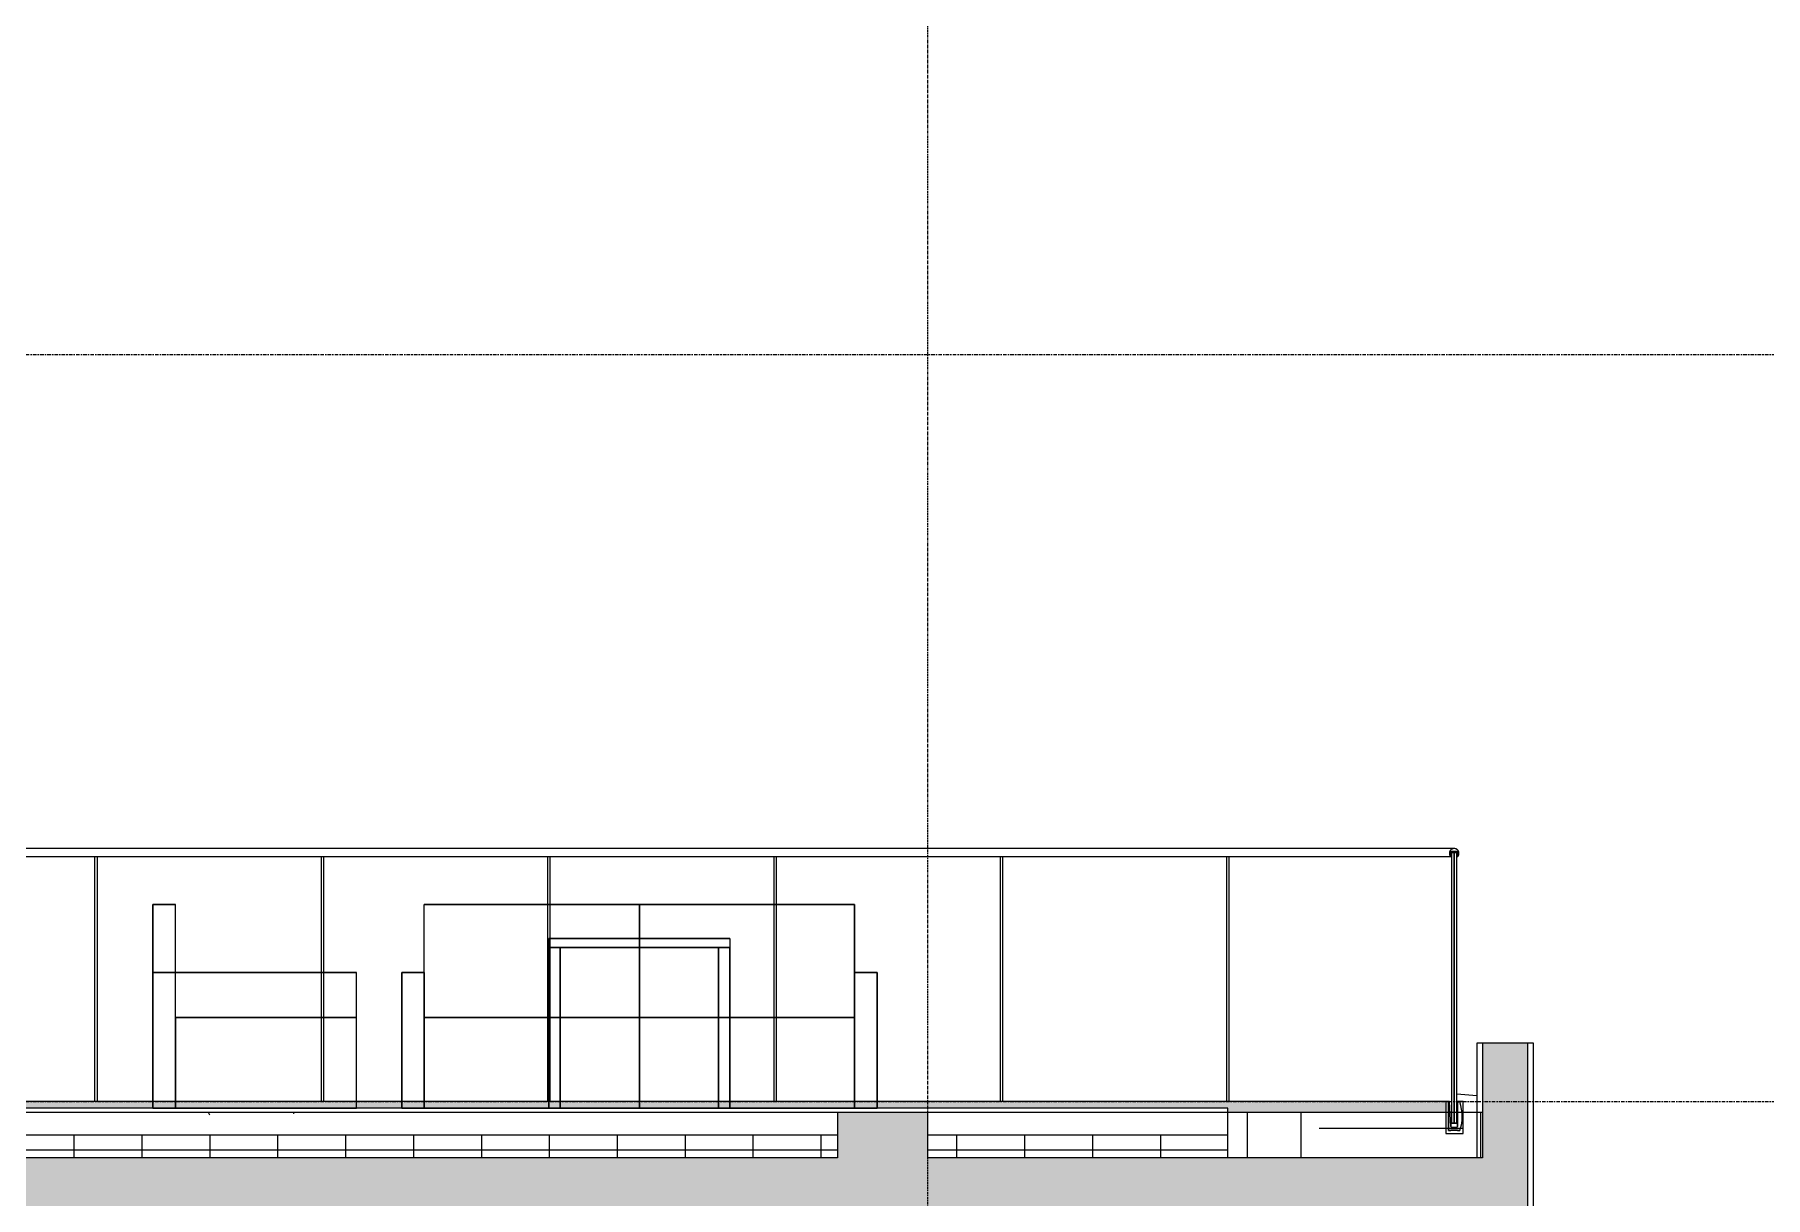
# Model space of a CAD drawing. Header units: millimetres. Extents: x 78096 to 288885, y -20632 to 149556.
# Drawn here: x 237788 to 245434, y 137876 to 143013 of the extents above; entities that cross this region are included whole.
import ezdxf

# ---------------------------------------------------------------- set-up
doc = ezdxf.new("R2010")
doc.units = ezdxf.units.MM
doc.linetypes.add('Centre', pattern=[31.75, 6.35, -4.7625, 15.875, -4.7625])
doc.linetypes.add('Grid Line', pattern=[22.225, 12.7, -3.175, 3.175, -3.175])
for name, color, linetype, lineweight in [('A-DETL', 90, 'Continuous', 9), ('A-DETL-GENF', 92, 'Continuous', 9), ('A-FLOR', 192, 'Continuous', 9), ('A-FLOR-FNSH', 192, 'Continuous', 35), ('A-FLOR-HRAL', 11, 'Continuous', 9), ('A-FLOR-LEVL', 51, 'Continuous', 9), ('A-FLOR-MCUT', 51, 'Continuous', 9), ('A-FLOR-PATT', 8, 'Continuous', 35), ('A-WALL-FNSH', 113, 'Continuous', 25), ('I-FURN', 30, 'Continuous', 9), ('I-WALL', 2, 'Continuous', 9), ('S-GRID', 1, 'Continuous', 9)]:
    doc.layers.add(name, color=color, linetype=linetype, lineweight=lineweight)

# ---------------------------------------------------------------- blocks, each defined once
blk = doc.blocks.new('Direct Shape - Floor_300mm_8391774-4475117-TOMH A-A')
at = {"layer": 'A-FLOR', "lineweight": 18}
blk.add_line((18688, 137750), (18688, 138050), dxfattribs=at)
blk = doc.blocks.new('F_Sofa 3x - F_Sofa 2x_outside-2455946-TOMH A-A')
at = {"layer": 'I-FURN'}
for p, q in [((14762.9, 139170), (13812.9, 139170)), ((13812.9, 139170), (14762.9, 139170)), ((13812.9, 138870), (13812.9, 139170)), ((13812.9, 138870), (13812.9, 139170)), ((15712.9, 139170), (14762.9, 139170)), ((14762.9, 139170), (15712.9, 139170)), ((14762.9, 139020), (14762.9, 139170)), ((14762.9, 139020), (14762.9, 139170)), ((14762.9, 139170), (14762.9, 139020)), ((14762.9, 139020), (14762.9, 139170)), ((15712.9, 139170), (15712.9, 138870)), ((15712.9, 138870), (15712.9, 139170)), ((14762.9, 138980), (14762.9, 139020)), ((14762.9, 138980), (14762.9, 139020)), ((14762.9, 139020), (14762.9, 138980)), ((14762.9, 138980), (14762.9, 139020)), ((14762.9, 138670), (14762.9, 138980)), ((14762.9, 138670), (14762.9, 138980)), ((14762.9, 138980), (14762.9, 138670)), ((14762.9, 138670), (14762.9, 138980)), ((13812.9, 138870), (13712.9, 138870)), ((13712.9, 138870), (13812.9, 138870)), ((13712.9, 138270), (13712.9, 138870)), ((13712.9, 138270), (13712.9, 138870)), ((13812.9, 138870), (13812.9, 138670)), ((13812.9, 138670), (13812.9, 138870)), ((13812.9, 138670), (13812.9, 138870)), ((13812.9, 138670), (13812.9, 138870)), ((15812.9, 138870), (15712.9, 138870)), ((15712.9, 138870), (15812.9, 138870)), ((15712.9, 138670), (15712.9, 138870)), ((15712.9, 138670), (15712.9, 138870)), ((15712.9, 138870), (15712.9, 138670)), ((15712.9, 138670), (15712.9, 138870)), ((15812.9, 138870), (15812.9, 138270)), ((15812.9, 138270), (15812.9, 138870)), ((14362.9, 138670), (13812.9, 138670)), ((13812.9, 138670), (14362.9, 138670)), ((13812.9, 138270), (13812.9, 138670)), ((13812.9, 138270), (13812.9, 138670)), ((13812.9, 138670), (13812.9, 138270)), ((13812.9, 138270), (13812.9, 138670)), ((13812.9, 138270), (13812.9, 138670)), ((13812.9, 138270), (13812.9, 138670)), ((14412.9, 138670), (14362.9, 138670)), ((14362.9, 138670), (14412.9, 138670)), ((14762.9, 138670), (14412.9, 138670)), ((14412.9, 138670), (14762.9, 138670)), ((15112.9, 138670), (14762.9, 138670)), ((14762.9, 138670), (15112.9, 138670)), ((14762.9, 138270), (14762.9, 138670)), ((14762.9, 138270), (14762.9, 138670)), ((14762.9, 138670), (14762.9, 138270)), ((14762.9, 138270), (14762.9, 138670)), ((14762.9, 138270), (14762.9, 138670)), ((14762.9, 138270), (14762.9, 138670)), ((14762.9, 138670), (14762.9, 138270)), ((14762.9, 138270), (14762.9, 138670)), ((15162.9, 138670), (15112.9, 138670)), ((15112.9, 138670), (15162.9, 138670)), ((15712.9, 138670), (15162.9, 138670)), ((15162.9, 138670), (15712.9, 138670)), ((15712.9, 138670), (15712.9, 138270)), ((15712.9, 138270), (15712.9, 138670)), ((15712.9, 138270), (15712.9, 138670)), ((15712.9, 138270), (15712.9, 138670)), ((15712.9, 138670), (15712.9, 138270)), ((15712.9, 138270), (15712.9, 138670)), ((13812.9, 138270), (13712.9, 138270)), ((13712.9, 138270), (13812.9, 138270)), ((14362.9, 138270), (13812.9, 138270)), ((13812.9, 138270), (14362.9, 138270)), ((14362.9, 138270), (13812.9, 138270)), ((13812.9, 138270), (14362.9, 138270)), ((14412.9, 138270), (14362.9, 138270)), ((14362.9, 138270), (14412.9, 138270)), ((14412.9, 138270), (14362.9, 138270)), ((14362.9, 138270), (14412.9, 138270)), ((14762.9, 138270), (14412.9, 138270)), ((14412.9, 138270), (14762.9, 138270)), ((14762.9, 138270), (14412.9, 138270)), ((14412.9, 138270), (14762.9, 138270)), ((15112.9, 138270), (14762.9, 138270)), ((14762.9, 138270), (15112.9, 138270)), ((15112.9, 138270), (14762.9, 138270)), ((14762.9, 138270), (15112.9, 138270)), ((15162.9, 138270), (15112.9, 138270)), ((15112.9, 138270), (15162.9, 138270)), ((15162.9, 138270), (15112.9, 138270)), ((15112.9, 138270), (15162.9, 138270)), ((15712.9, 138270), (15162.9, 138270)), ((15162.9, 138270), (15712.9, 138270)), ((15712.9, 138270), (15162.9, 138270)), ((15162.9, 138270), (15712.9, 138270)), ((15812.9, 138270), (15712.9, 138270)), ((15712.9, 138270), (15812.9, 138270))]:
    blk.add_line(p, q, dxfattribs=at)
blk = doc.blocks.new('F_Sofa 3x - F_Sofa 2x_outside-V204-TOMH A-A')
at = {"layer": 'I-FURN'}
for p, q in [((12613, 139170), (12713, 139170)), ((12713, 139170), (12613, 139170)), ((12613, 139170), (12613, 138870)), ((12613, 138870), (12613, 139170)), ((12613, 139170), (12713, 139170)), ((12713, 139170), (12613, 139170)), ((12613, 139170), (12613, 138870)), ((12613, 138870), (12613, 139170)), ((12713, 138870), (12713, 139170)), ((12713, 138870), (12713, 139170)), ((12713, 138870), (12713, 139170)), ((12713, 138870), (12713, 139170)), ((12613, 138870), (12713, 138870)), ((12713, 138870), (12613, 138870)), ((12613, 138870), (12613, 138270)), ((12613, 138270), (12613, 138870)), ((12613, 138870), (12613, 138270)), ((12613, 138270), (12613, 138870)), ((12613, 138870), (13513, 138870)), ((13513, 138870), (12613, 138870)), ((12613, 138870), (12613, 138270)), ((12613, 138270), (12613, 138870)), ((12613, 138870), (12613, 138270)), ((12613, 138270), (12613, 138870)), ((12713, 138870), (13513, 138870)), ((13513, 138870), (12713, 138870)), ((12713, 138670), (12713, 138870)), ((12713, 138670), (12713, 138870)), ((12713, 138270), (12713, 138870)), ((12713, 138670), (12713, 138870)), ((13513, 138670), (13513, 138870)), ((13513, 138670), (13513, 138870)), ((13513, 138270), (13513, 138870)), ((13513, 138270), (13513, 138870)), ((12713, 138670), (13513, 138670)), ((13513, 138670), (12713, 138670)), ((12713, 138670), (12713, 138270)), ((12713, 138270), (12713, 138670)), ((12713, 138670), (13513, 138670)), ((13513, 138670), (12713, 138670)), ((12713, 138670), (12713, 138270)), ((12713, 138270), (12713, 138670)), ((12713, 138270), (12713, 138670)), ((12713, 138270), (12713, 138670)), ((12713, 138270), (12713, 138670)), ((13513, 138270), (13513, 138670)), ((13513, 138270), (13513, 138670)), ((13513, 138270), (13513, 138670)), ((13513, 138270), (13513, 138670)), ((13513, 138270), (13513, 138670)), ((13513, 138270), (13513, 138670)), ((12613, 138270), (13513, 138270)), ((13513, 138270), (12613, 138270)), ((12613, 138270), (12713, 138270)), ((12713, 138270), (12613, 138270)), ((12613, 138270), (13513, 138270)), ((12613, 138270), (12713, 138270)), ((12713, 138270), (12613, 138270)), ((12713, 138270), (13513, 138270)), ((13513, 138270), (12713, 138270)), ((12713, 138270), (13513, 138270)), ((13513, 138270), (12713, 138270))]:
    blk.add_line(p, q, dxfattribs=at)
blk = doc.blocks.new('F_Trapezi01 - F_Trapezi table 80x120-4113989-TOMH A-A')
at = {"layer": 'I-FURN'}
for p, q in [((14362.9, 138980), (14362.9, 139020)), ((14362.9, 138670), (14362.9, 139020)), ((14362.9, 139020), (15162.9, 139020)), ((15162.9, 139020), (14362.9, 139020)), ((15162.9, 139020), (15162.9, 138980)), ((15162.9, 139020), (15162.9, 138670)), ((14362.9, 138670), (14362.9, 138980)), ((14362.9, 138980), (14362.9, 138670)), ((14412.9, 138980), (14362.9, 138980)), ((14362.9, 138670), (14362.9, 138980)), ((14362.9, 138980), (14412.9, 138980)), ((14412.9, 138980), (14412.9, 138670)), ((14412.9, 138670), (14412.9, 138980)), ((14412.9, 138980), (14412.9, 138670)), ((14412.9, 138670), (14412.9, 138980)), ((15112.9, 138980), (14412.9, 138980)), ((14412.9, 138980), (15112.9, 138980)), ((15112.9, 138670), (15112.9, 138980)), ((15162.9, 138980), (15112.9, 138980)), ((15112.9, 138670), (15112.9, 138980)), ((15112.9, 138980), (15112.9, 138670)), ((15112.9, 138980), (15162.9, 138980)), ((15112.9, 138670), (15112.9, 138980)), ((15162.9, 138980), (15162.9, 138670)), ((15162.9, 138670), (15162.9, 138980)), ((15162.9, 138670), (15162.9, 138980)), ((14362.9, 138270), (14362.9, 138670)), ((14362.9, 138670), (14362.9, 138270)), ((14362.9, 138270), (14362.9, 138670)), ((14362.9, 138270), (14362.9, 138670)), ((14412.9, 138670), (14412.9, 138270)), ((14412.9, 138270), (14412.9, 138670)), ((14412.9, 138670), (14412.9, 138270)), ((14412.9, 138270), (14412.9, 138670)), ((15112.9, 138270), (15112.9, 138670)), ((15112.9, 138270), (15112.9, 138670)), ((15112.9, 138670), (15112.9, 138270)), ((15112.9, 138270), (15112.9, 138670)), ((15162.9, 138670), (15162.9, 138270)), ((15162.9, 138670), (15162.9, 138270)), ((15162.9, 138270), (15162.9, 138670)), ((15162.9, 138270), (15162.9, 138670)), ((14412.9, 138270), (14362.9, 138270)), ((14362.9, 138270), (14412.9, 138270)), ((14412.9, 138270), (14362.9, 138270)), ((14362.9, 138270), (14412.9, 138270)), ((15162.9, 138270), (15112.9, 138270)), ((15112.9, 138270), (15162.9, 138270)), ((15162.9, 138270), (15112.9, 138270)), ((15112.9, 138270), (15162.9, 138270))]:
    blk.add_line(p, q, dxfattribs=at)
blk = doc.blocks.new('F_Sofa 3x - F_Sofa 2x_outside-V205-TOMH A-A')
at = {"layer": 'I-FURN'}
for p, q in [((14762.9, 139170), (13812.9, 139170)), ((13812.9, 139170), (14762.9, 139170)), ((13812.9, 138870), (13812.9, 139170)), ((13812.9, 138870), (13812.9, 139170)), ((15712.9, 139170), (14762.9, 139170)), ((14762.9, 139170), (15712.9, 139170)), ((14762.9, 139020), (14762.9, 139170)), ((14762.9, 139020), (14762.9, 139170)), ((14762.9, 139170), (14762.9, 139020)), ((14762.9, 139020), (14762.9, 139170)), ((15712.9, 139170), (15712.9, 138870)), ((15712.9, 138870), (15712.9, 139170)), ((14762.9, 138980), (14762.9, 139020)), ((14762.9, 138980), (14762.9, 139020)), ((14762.9, 139020), (14762.9, 138980)), ((14762.9, 138980), (14762.9, 139020)), ((14762.9, 138670), (14762.9, 138980)), ((14762.9, 138670), (14762.9, 138980)), ((14762.9, 138980), (14762.9, 138670)), ((14762.9, 138670), (14762.9, 138980)), ((13812.9, 138870), (13712.9, 138870)), ((13712.9, 138870), (13812.9, 138870)), ((13712.9, 138270), (13712.9, 138870)), ((13712.9, 138270), (13712.9, 138870)), ((13812.9, 138870), (13812.9, 138670)), ((13812.9, 138670), (13812.9, 138870)), ((13812.9, 138670), (13812.9, 138870)), ((13812.9, 138670), (13812.9, 138870)), ((15812.9, 138870), (15712.9, 138870)), ((15712.9, 138870), (15812.9, 138870)), ((15712.9, 138670), (15712.9, 138870)), ((15712.9, 138670), (15712.9, 138870)), ((15712.9, 138870), (15712.9, 138670)), ((15712.9, 138670), (15712.9, 138870)), ((15812.9, 138870), (15812.9, 138270)), ((15812.9, 138270), (15812.9, 138870)), ((14362.9, 138670), (13812.9, 138670)), ((13812.9, 138670), (14362.9, 138670)), ((13812.9, 138270), (13812.9, 138670)), ((13812.9, 138270), (13812.9, 138670)), ((13812.9, 138670), (13812.9, 138270)), ((13812.9, 138270), (13812.9, 138670)), ((13812.9, 138270), (13812.9, 138670)), ((13812.9, 138270), (13812.9, 138670)), ((14412.9, 138670), (14362.9, 138670)), ((14362.9, 138670), (14412.9, 138670)), ((14762.9, 138670), (14412.9, 138670)), ((14412.9, 138670), (14762.9, 138670)), ((15112.9, 138670), (14762.9, 138670)), ((14762.9, 138670), (15112.9, 138670)), ((14762.9, 138270), (14762.9, 138670)), ((14762.9, 138270), (14762.9, 138670)), ((14762.9, 138670), (14762.9, 138270)), ((14762.9, 138270), (14762.9, 138670)), ((14762.9, 138270), (14762.9, 138670)), ((14762.9, 138270), (14762.9, 138670)), ((14762.9, 138670), (14762.9, 138270)), ((14762.9, 138270), (14762.9, 138670)), ((15162.9, 138670), (15112.9, 138670)), ((15112.9, 138670), (15162.9, 138670)), ((15712.9, 138670), (15162.9, 138670)), ((15162.9, 138670), (15712.9, 138670)), ((15712.9, 138670), (15712.9, 138270)), ((15712.9, 138270), (15712.9, 138670)), ((15712.9, 138270), (15712.9, 138670)), ((15712.9, 138270), (15712.9, 138670)), ((15712.9, 138670), (15712.9, 138270)), ((15712.9, 138270), (15712.9, 138670)), ((13812.9, 138270), (13712.9, 138270)), ((13712.9, 138270), (13812.9, 138270)), ((14362.9, 138270), (13812.9, 138270)), ((13812.9, 138270), (14362.9, 138270)), ((14362.9, 138270), (13812.9, 138270)), ((13812.9, 138270), (14362.9, 138270)), ((14412.9, 138270), (14362.9, 138270)), ((14362.9, 138270), (14412.9, 138270)), ((14412.9, 138270), (14362.9, 138270)), ((14362.9, 138270), (14412.9, 138270)), ((14762.9, 138270), (14412.9, 138270)), ((14412.9, 138270), (14762.9, 138270)), ((14762.9, 138270), (14412.9, 138270)), ((14412.9, 138270), (14762.9, 138270)), ((15112.9, 138270), (14762.9, 138270)), ((14762.9, 138270), (15112.9, 138270)), ((15112.9, 138270), (14762.9, 138270)), ((14762.9, 138270), (15112.9, 138270)), ((15162.9, 138270), (15112.9, 138270)), ((15112.9, 138270), (15162.9, 138270)), ((15162.9, 138270), (15112.9, 138270)), ((15112.9, 138270), (15162.9, 138270)), ((15712.9, 138270), (15162.9, 138270)), ((15162.9, 138270), (15712.9, 138270)), ((15712.9, 138270), (15162.9, 138270)), ((15162.9, 138270), (15712.9, 138270)), ((15812.9, 138270), (15712.9, 138270)), ((15712.9, 138270), (15812.9, 138270))]:
    blk.add_line(p, q, dxfattribs=at)
blk = doc.blocks.new('F_Sofa 3x - F_Sofa 2x_outside-V206-TOMH A-A')
at = {"layer": 'I-FURN'}
for p, q in [((12613, 139170), (12713, 139170)), ((12713, 139170), (12613, 139170)), ((12613, 139170), (12613, 138870)), ((12613, 138870), (12613, 139170)), ((12613, 139170), (12713, 139170)), ((12713, 139170), (12613, 139170)), ((12613, 139170), (12613, 138870)), ((12613, 138870), (12613, 139170)), ((12713, 138870), (12713, 139170)), ((12713, 138870), (12713, 139170)), ((12713, 138870), (12713, 139170)), ((12713, 138870), (12713, 139170)), ((12613, 138870), (12713, 138870)), ((12713, 138870), (12613, 138870)), ((12613, 138870), (12613, 138270)), ((12613, 138270), (12613, 138870)), ((12613, 138870), (12613, 138270)), ((12613, 138270), (12613, 138870)), ((12613, 138870), (12713, 138870)), ((12713, 138870), (12613, 138870)), ((12613, 138870), (12613, 138270)), ((12613, 138270), (12613, 138870)), ((12613, 138870), (12613, 138270)), ((12613, 138270), (12613, 138870)), ((12713, 138870), (13513, 138870)), ((13513, 138870), (12713, 138870)), ((12713, 138670), (12713, 138870)), ((12713, 138670), (12713, 138870)), ((12713, 138870), (13513, 138870)), ((13513, 138870), (12713, 138870)), ((12713, 138670), (12713, 138870)), ((12713, 138670), (12713, 138870)), ((13513, 138670), (13513, 138870)), ((13513, 138670), (13513, 138870)), ((13513, 138670), (13513, 138870)), ((13513, 138670), (13513, 138870)), ((12713, 138670), (13513, 138670)), ((13513, 138670), (12713, 138670)), ((12713, 138670), (12713, 138270)), ((12713, 138270), (12713, 138670)), ((12713, 138670), (13513, 138670)), ((13513, 138670), (12713, 138670)), ((12713, 138670), (12713, 138270)), ((12713, 138270), (12713, 138670)), ((12713, 138270), (12713, 138670)), ((12713, 138270), (12713, 138670)), ((12713, 138270), (12713, 138670)), ((12713, 138270), (12713, 138670)), ((13513, 138270), (13513, 138670)), ((13513, 138270), (13513, 138670)), ((13513, 138270), (13513, 138670)), ((13513, 138270), (13513, 138670)), ((13513, 138270), (13513, 138670)), ((13513, 138270), (13513, 138670)), ((13513, 138270), (13513, 138670)), ((13513, 138270), (13513, 138670)), ((12613, 138270), (13513, 138270)), ((13513, 138270), (12613, 138270)), ((12613, 138270), (12713, 138270)), ((12713, 138270), (12613, 138270)), ((12613, 138270), (13513, 138270)), ((13513, 138270), (12613, 138270)), ((12613, 138270), (12713, 138270)), ((12713, 138270), (12613, 138270)), ((12713, 138270), (13513, 138270)), ((13513, 138270), (12713, 138270)), ((12713, 138270), (13513, 138270)), ((13513, 138270), (12713, 138270))]:
    blk.add_line(p, q, dxfattribs=at)
blk = doc.blocks.new('F_Trapezi01 - F_Trapezi table 80x120-V207-TOMH A-A')
at = {"layer": 'I-FURN'}
for p, q in [((14362.9, 138980), (14362.9, 139020)), ((14362.9, 138980), (14362.9, 139020)), ((14362.9, 139020), (15162.9, 139020)), ((15162.9, 139020), (14362.9, 139020)), ((15162.9, 139020), (15162.9, 138980)), ((15162.9, 139020), (15162.9, 138980)), ((14362.9, 138670), (14362.9, 138980)), ((14362.9, 138980), (14362.9, 138670)), ((14412.9, 138980), (14362.9, 138980)), ((14362.9, 138670), (14362.9, 138980)), ((14362.9, 138980), (14412.9, 138980)), ((14362.9, 138670), (14362.9, 138980)), ((14412.9, 138980), (14412.9, 138670)), ((14412.9, 138670), (14412.9, 138980)), ((14412.9, 138980), (14412.9, 138670)), ((14412.9, 138670), (14412.9, 138980)), ((15112.9, 138980), (14412.9, 138980)), ((14412.9, 138980), (15112.9, 138980)), ((15112.9, 138670), (15112.9, 138980)), ((15162.9, 138980), (15112.9, 138980)), ((15112.9, 138670), (15112.9, 138980)), ((15112.9, 138980), (15112.9, 138670)), ((15112.9, 138980), (15162.9, 138980)), ((15112.9, 138670), (15112.9, 138980)), ((15162.9, 138980), (15162.9, 138670)), ((15162.9, 138980), (15162.9, 138670)), ((15162.9, 138670), (15162.9, 138980)), ((15162.9, 138670), (15162.9, 138980)), ((14362.9, 138270), (14362.9, 138670)), ((14362.9, 138670), (14362.9, 138270)), ((14362.9, 138270), (14362.9, 138670)), ((14362.9, 138270), (14362.9, 138670)), ((14412.9, 138670), (14412.9, 138270)), ((14412.9, 138270), (14412.9, 138670)), ((14412.9, 138670), (14412.9, 138270)), ((14412.9, 138270), (14412.9, 138670)), ((15112.9, 138270), (15112.9, 138670)), ((15112.9, 138270), (15112.9, 138670)), ((15112.9, 138670), (15112.9, 138270)), ((15112.9, 138270), (15112.9, 138670)), ((15162.9, 138670), (15162.9, 138270)), ((15162.9, 138670), (15162.9, 138270)), ((15162.9, 138270), (15162.9, 138670)), ((15162.9, 138270), (15162.9, 138670)), ((14412.9, 138270), (14362.9, 138270)), ((14362.9, 138270), (14412.9, 138270)), ((14412.9, 138270), (14362.9, 138270)), ((14362.9, 138270), (14412.9, 138270)), ((15162.9, 138270), (15112.9, 138270)), ((15112.9, 138270), (15162.9, 138270)), ((15162.9, 138270), (15112.9, 138270)), ((15112.9, 138270), (15162.9, 138270))]:
    blk.add_line(p, q, dxfattribs=at)
blk = doc.blocks.new('F_Sofa 3x - F_Sofa 2x_outside-4600671-TOMH A-A')
at = {"layer": 'I-FURN'}
for p, q in [((13812.9, 138870), (13712.9, 138870)), ((13712.9, 138870), (13712.9, 138270)), ((13812.9, 138870), (13712.9, 138870)), ((13712.9, 138870), (13712.9, 138270)), ((13812.9, 138270), (13812.9, 138870)), ((13812.9, 138870), (13812.9, 138670)), ((15812.9, 138870), (15712.9, 138870)), ((15712.9, 138870), (15712.9, 138270)), ((15812.9, 138870), (15712.9, 138870)), ((15712.9, 138870), (15712.9, 138670)), ((15812.9, 138270), (15812.9, 138870)), ((15812.9, 138870), (15812.9, 138270)), ((14762.9, 138670), (13812.9, 138670)), ((13812.9, 138670), (13812.9, 138270)), ((14762.9, 138670), (13812.9, 138670)), ((13812.9, 138670), (13812.9, 138270)), ((13812.9, 138670), (13812.9, 138270)), ((15712.9, 138670), (14762.9, 138670)), ((14762.9, 138670), (14762.9, 138270)), ((15712.9, 138670), (14762.9, 138670)), ((14762.9, 138670), (14762.9, 138270)), ((14762.9, 138270), (14762.9, 138670)), ((14762.9, 138670), (14762.9, 138270)), ((15712.9, 138270), (15712.9, 138670)), ((15712.9, 138670), (15712.9, 138270)), ((15712.9, 138670), (15712.9, 138270)), ((13712.9, 138270), (13812.9, 138270)), ((13712.9, 138270), (13812.9, 138270)), ((13812.9, 138270), (14762.9, 138270)), ((13812.9, 138270), (14762.9, 138270)), ((14762.9, 138270), (15712.9, 138270)), ((14762.9, 138270), (15712.9, 138270)), ((15712.9, 138270), (15812.9, 138270)), ((15712.9, 138270), (15812.9, 138270))]:
    blk.add_line(p, q, dxfattribs=at)
blk = doc.blocks.new('Railing - 25 mm-V208-TOMH A-A')
at = {"layer": 'A-FLOR-HRAL'}
for p, q in [((17357.9, 100300), (17357.9, 101381.9)), ((17367.9, 101381.9), (17367.9, 100300))]:
    blk.add_line(p, q, dxfattribs=at)
blk = doc.blocks.new('Railing - 25 mm-V210-TOMH A-A')
at = {"layer": 'A-FLOR-HRAL'}
for p, q in [((15357.9, 139170), (15357.9, 139381.9)), ((15367.9, 139381.9), (15367.9, 139170)), ((15357.9, 138670), (15357.9, 139170)), ((15367.9, 139170), (15367.9, 138670)), ((15357.9, 138300), (15357.9, 138670)), ((15367.9, 138670), (15367.9, 138300))]:
    blk.add_line(p, q, dxfattribs=at)
blk = doc.blocks.new('Railing - 25 mm-V211-TOMH A-A')
at = {"layer": 'A-FLOR-HRAL'}
for p, q in [((14357.9, 139170), (14357.9, 139381.9)), ((14367.9, 139381.9), (14367.9, 139170)), ((14357.9, 138670), (14357.9, 139170)), ((14367.9, 139170), (14367.9, 139020)), ((14367.9, 139019.7), (14367.9, 138980)), ((14367.9, 138980), (14367.9, 138670)), ((14357.9, 138300), (14357.9, 138670)), ((14367.9, 138670), (14367.9, 138300))]:
    blk.add_line(p, q, dxfattribs=at)
blk = doc.blocks.new('Railing - 25 mm-V212-TOMH A-A')
at = {"layer": 'A-FLOR-HRAL'}
for p, q in [((13357.9, 138870), (13357.9, 139381.9)), ((13367.9, 139381.9), (13367.9, 138870)), ((13357.9, 138670), (13357.9, 138870)), ((13367.9, 138870), (13367.9, 138670)), ((13357.9, 138300), (13357.9, 138670)), ((13367.9, 138670), (13367.9, 138300))]:
    blk.add_line(p, q, dxfattribs=at)
blk = doc.blocks.new('Railing - Railing-4663732-TOMH A-A')
at = {"layer": 'A-FLOR-HRAL'}
h = blk.add_hatch(dxfattribs=at)
h.set_pattern_fill('FP_13', color=256, style=0, pattern_type=2)
h.set_pattern_definition([(0, (5066.09, 117385), (406.4, 101.6), [33.528, -271.272, 33.528, -271.272, -1625.6]), (0, (5066.09, 117385), (406.4, 101.6), [-609.6, 33.528, -576.072, 33.528, -271.272, -711.2]), (0, (5066.09, 117385), (406.4, 101.6), [-1524, 33.528, -169.672, 33.528, -474.472]), (120, (5218.49, 117435.8), (-291.1882, 301.15272), [33.528, -271.272, 33.528, -271.272, -1625.6]), (120, (5218.49, 117435.8), (-291.1882, 301.15272), [-609.6, 33.528, -576.072, 33.528, -271.272, -711.2]), (120, (5218.49, 117435.8), (-291.1882, 301.15272), [-1524, 33.528, -169.672, 33.528, -474.472]), (240, (5269.29, 117639), (-115.2118, -402.75272), [33.528, -271.272, 33.528, -271.272, -1625.6]), (240, (5269.29, 117639), (-115.2118, -402.75272), [-609.6, 33.528, -576.072, 33.528, -271.272, -711.2]), (240, (5269.29, 117639), (-115.2118, -402.75272), [-1524, 33.528, -169.672, 33.528, -474.472])])
h.paths.add_polyline_path([(18326.4, 138250), (18326.4, 138300), (5762.9, 138300), (5762.9, 138270), (17362.9, 138270), (17362.9, 138250), (17978.8, 138250)])
for p, q in [((18362.9, 139417), (5762.9, 139417)), ((18345, 139404), (18343.5, 139404)), ((5762.9, 139381.9), (18346.7, 139381.9)), ((18379, 139381.9), (18375.4, 139381.9)), ((12613, 138300), (5762.9, 138300)), ((13513, 138300), (12613, 138300)), ((13712.9, 138300), (13513, 138300)), ((13812.9, 138300), (13712.9, 138300)), ((14362.9, 138300), (13812.9, 138300)), ((14412.9, 138300), (14362.9, 138300)), ((15112.9, 138300), (14412.9, 138300)), ((15162.9, 138300), (15112.9, 138300)), ((15712.9, 138300), (15162.9, 138300)), ((15812.9, 138300), (15712.9, 138300)), ((18326.4, 138300), (15812.9, 138300)), ((18378.7, 138300), (18375.4, 138300)), ((18375.4, 138298), (18378.2, 138298)), ((18376.4, 138296), (18381.7, 138296)), ((18376.4, 138296), (18376.4, 138294)), ((18376.4, 138294), (18378.2, 138294)), ((18378.2, 138299.5), (18378.2, 138298)), ((18378.2, 138298), (18381.7, 138298)), ((18378.2, 138294), (18378.2, 138250)), ((18378.6, 138300), (18384, 138300)), ((18381.7, 138298), (18381.7, 138296))]:
    blk.add_line(p, q, dxfattribs=at)
at = {"layer": 'A-FLOR-HRAL', "lineweight": 18}
for p, q in [((18346.7, 139381.9), (18346.7, 139402.5)), ((18346.9, 139403.2), (18346.9, 139383)), ((18378, 139404), (18347.7, 139404)), ((18348.2, 139404), (18377.5, 139404)), ((18378.9, 139383), (18378.9, 139403.2)), ((18379, 139402.5), (18379, 139381.9)), ((18347.8, 139382), (18349.4, 139382)), ((18362.4, 139400), (18350.4, 139400)), ((18350.4, 139400), (18350.4, 138203)), ((18350.4, 139385), (18350.4, 139400)), ((18350.4, 139400), (18375.4, 139400)), ((18350.4, 139383), (18350.4, 139385)), ((18363.4, 139400), (18362.4, 139400)), ((18362.4, 139400), (18362.4, 139399.2)), ((18362.4, 138204), (18362.4, 139400)), ((18362.4, 139399.2), (18363.4, 139399.2)), ((18363.4, 139399.2), (18363.4, 139400)), ((18375.4, 139400), (18363.4, 139400)), ((18363.4, 139400), (18363.4, 138204)), ((18375.4, 138203), (18375.4, 139400)), ((18375.4, 139400), (18375.4, 139385)), ((18375.4, 139385), (18375.4, 139383)), ((18376.4, 139382), (18377.9, 139382)), ((18326.4, 138300), (18326.4, 138157.2)), ((18338.7, 138300), (18326.4, 138300)), ((18337.7, 138300), (18337.7, 138171)), ((18342.7, 138300), (18337.7, 138300)), ((18337.7, 138171.5), (18337.7, 138299)), ((18347.6, 138189.3), (18342.7, 138300)), ((18381.7, 138296), (18376.4, 138296)), ((18376.4, 138296), (18376.4, 138294)), ((18376.4, 138294), (18378.2, 138294)), ((18378.2, 138299.5), (18378.2, 138298)), ((18378.2, 138298), (18381.7, 138298)), ((18378.2, 138294), (18378.2, 138189.5)), ((18384, 138300), (18378.7, 138300)), ((18381.7, 138298), (18381.7, 138296)), ((18403.3, 138300), (18384, 138300)), ((18403.3, 138157.2), (18403.3, 138300)), ((18378.2, 138203), (18347.6, 138203)), ((18347.6, 138203), (18347.6, 138189.5)), ((18350.4, 138203), (18375.4, 138203)), ((18352.1, 138185), (18373.7, 138185)), ((18373.7, 138185), (18352.1, 138185)), ((18363.4, 138204), (18362.4, 138204)), ((18378.2, 138189.5), (18378.2, 138203)), ((18326.4, 138157.2), (18403.3, 138157.2)), ((18337.7, 138171), (18347.9, 138171)), ((18347.4, 138171), (18338.2, 138171)), ((18347.9, 138171), (18347.9, 138173)), ((18347.9, 138173), (18377.9, 138173)), ((18347.9, 138172.5), (18347.9, 138171.5)), ((18377.4, 138173), (18348.4, 138173)), ((18377.9, 138173), (18377.9, 138171)), ((18377.9, 138171.5), (18377.9, 138172.5)), ((18377.9, 138171), (18388, 138171)), ((18388, 138171), (18378.4, 138171))]:
    blk.add_line(p, q, dxfattribs=at)
for centre, radius, start, end in [((18362.9, 139395.7), 21.3, 90, 220.5358), ((18348.2, 139402.5), 1.5, 90, 180), ((18347.7, 139403.2), 0.85, 90, 180), ((18362.9, 139395.7), 21.3, 319.4642, 90), ((18377.5, 139402.5), 1.5, 0, 90), ((18378, 139403.2), 0.85, 0, 90), ((18347.8, 139383), 0.951, 180, 270), ((18349.4, 139383), 0.972, 270, 0), ((18376.4, 139383), 0.972, 180, 270), ((18377.9, 139383), 0.951, 270, 0), ((18338.7, 138299), 1, 90, 180), ((18378.7, 138299.5), 0.5, 90, 180), ((18384, 138296), 4, 19.5039, 90), ((18384, 138296), 4, 19.5039, 90), ((18208.7, 138233.9), 190, 340.66732, 19.5039), ((18208.7, 138233.9), 190, 340.66732, 19.5039), ((18352.1, 138189.5), 4.5, 180, 270), ((18352.1, 138189.5), 4.5, 182.5, 270), ((18373.7, 138189.5), 4.5, 270, 360), ((18373.7, 138189.5), 4.5, 270, 0), ((18338.2, 138171.5), 0.5, 180, 270), ((18347.4, 138171.5), 0.5, 270, 0), ((18348.4, 138172.5), 0.5, 90, 180), ((18377.4, 138172.5), 0.5, 0, 90), ((18378.4, 138171.5), 0.5, 180, 270)]:
    blk.add_arc(centre, radius, start, end, dxfattribs=at)
at = {"layer": 'A-FLOR-HRAL'}
for points, knots in [([(18362.9, 139417), (18361.1, 139417), (18358.4, 139416.7), (18355, 139415.5), (18353, 139414.6), (18351.4, 139413.7), (18349.9, 139412.6), (18348.6, 139411.5), (18347.3, 139410.2), (18346.1, 139408.9), (18344.8, 139407), (18343.5, 139404.7), (18342.2, 139401.3), (18341.4, 139396.9), (18341.8, 139391.5), (18343.6, 139386.3), (18345.6, 139383.3), (18346.7, 139381.9)], [0, 0, 0, 0, 0.111111, 0.166667, 0.222222, 0.25, 0.277778, 0.333333, 0.361111, 0.388889, 0.444444, 0.5, 0.555556, 0.666667, 0.777778, 0.888889, 1, 1, 1, 1]), ([(18379, 139381.9), (18380.2, 139383.3), (18382.2, 139386.3), (18383.9, 139391.5), (18384.3, 139396.9), (18383.5, 139401.5), (18382.2, 139404.8), (18381.1, 139406.7), (18379.9, 139408.6), (18378.4, 139410.3), (18376.8, 139411.9), (18375.5, 139412.9), (18374.1, 139413.8), (18372.1, 139414.9), (18368.5, 139416.5), (18365.1, 139417), (18362.9, 139417)], [0, 0, 0, 0, 0.111111, 0.222222, 0.333333, 0.444444, 0.513889, 0.548611, 0.583333, 0.652778, 0.6875, 0.722222, 0.756944, 0.791667, 0.861111, 1, 1, 1, 1]), ([(18346.9, 139383), (18346.9, 139382.9), (18346.9, 139382.7), (18347, 139382.5), (18347.1, 139382.3), (18347.2, 139382.2), (18347.4, 139382.1), (18347.5, 139382.1), (18347.6, 139382), (18347.8, 139382), (18347.8, 139382)], [0, 0, 0, 0, 0.166667, 0.333333, 0.458333, 0.583333, 0.666667, 0.75, 0.833333, 1, 1, 1, 1]), ([(18349.4, 139382), (18349.5, 139382), (18349.6, 139382), (18349.8, 139382.1), (18349.9, 139382.1), (18350, 139382.2), (18350.2, 139382.3), (18350.3, 139382.5), (18350.4, 139382.7), (18350.4, 139382.9), (18350.4, 139383)], [0, 0, 0, 0, 0.166667, 0.25, 0.333333, 0.416667, 0.541667, 0.666667, 0.833333, 1, 1, 1, 1]), ([(18375.4, 139383), (18375.4, 139382.9), (18375.4, 139382.7), (18375.5, 139382.5), (18375.6, 139382.3), (18375.8, 139382.2), (18375.9, 139382.1), (18376, 139382.1), (18376.2, 139382), (18376.3, 139382), (18376.4, 139382)], [0, 0, 0, 0, 0.166667, 0.333333, 0.458333, 0.583333, 0.666667, 0.75, 0.833333, 1, 1, 1, 1]), ([(18377.9, 139382), (18378, 139382), (18378.1, 139382), (18378.3, 139382.1), (18378.4, 139382.1), (18378.5, 139382.2), (18378.7, 139382.3), (18378.8, 139382.5), (18378.9, 139382.7), (18378.9, 139382.9), (18378.9, 139383)], [0, 0, 0, 0, 0.166667, 0.25, 0.333333, 0.416667, 0.541667, 0.666667, 0.833333, 1, 1, 1, 1]), ([(18337.7, 138299.3), (18337.7, 138299.3), (18337.8, 138299.5), (18337.9, 138299.7), (18338.1, 138299.8), (18338.2, 138299.9), (18338.3, 138299.9), (18338.5, 138300), (18338.6, 138300), (18338.7, 138300)], [0.1666667, 0.1666667, 0.1666667, 0.1666667, 0.3333333, 0.4583333, 0.5833333, 0.6666667, 0.75, 0.8333333, 1, 1, 1, 1]), ([(18378.7, 138300), (18378.7, 138300), (18378.6, 138300), (18378.5, 138299.9), (18378.3, 138299.8), (18378.2, 138299.7), (18378.2, 138299.6), (18378.2, 138299.5)], [0, 0, 0, 0, 0.166667, 0.333333, 0.5, 0.75, 1, 1, 1, 1])]:
    blk.add_open_spline(points, degree=3, knots=knots, dxfattribs=at)
for points in [[(18346.7, 139402.5), (18346.7, 139402.6), (18346.8, 139402.8), (18346.8, 139402.9)], [(18379, 139402.9), (18379, 139402.8), (18379, 139402.6), (18379, 139402.5)], [(18396.9, 138260), (18397.3, 138256.7), (18397.7, 138253.4), (18398, 138250.1)], [(18398, 138250.1), (18397.7, 138253.3), (18397.4, 138256.6), (18396.9, 138259.8)]]:
    blk.add_open_spline(points, degree=3, dxfattribs=at)
for name, p in [('Railing - 25 mm-V208-TOMH A-A', (-5000, 38000)), ('Railing - 25 mm-V212-TOMH A-A', (0, 0)), ('Railing - 25 mm-V211-TOMH A-A', (0, 0)), ('Railing - 25 mm-V210-TOMH A-A', (0, 0)), ('Railing - 25 mm-V208-TOMH A-A', (-1000, 38000)), ('Railing - 25 mm-V208-TOMH A-A', (0, 38000))]:
    blk.add_blockref(name, p)

msp = doc.modelspace()

# ---------------------------------------------------------------- hatches: boundary and pattern name
at = {"layer": 'A-DETL-GENF'}
h = msp.add_hatch(dxfattribs=at)
h.set_pattern_fill('FP_7', color=50, style=0, pattern_type=2)
h.set_pattern_definition([(50, (230762.54, 117385), (728.737, -63.756), [76.2, -838.2]), (355, (230762.54, 117385), (-140.972, 764.228), [60.96, -670.56]), (100.451, (230823.3, 117379.7), (587.77, 700.467), [64.76, -712.36]), (46.184, (230762.5, 117588.2), (1084.316, -168.17), [114.3, -1257.3]), (96.636, (230852.9, 117574.2), (949.61, 989.71), [97.14, -1068.54]), (351.184, (230762.5, 117588.2), (949.62, 989.7), [91.44, -1005.84]), (21, (230864.14, 117537.4), (606.458, -409.06), [76.2, -838.2]), (326, (230864.14, 117537.4), (247.208, 736.753), [60.96, -670.56]), (71.451, (230914.7, 117503.3), (853.668, 327.685), [64.76, -712.36]), (37.5, (230762.54, 117385), (12.3547, 338.2201), [33.528, -628.904, 33.528, -647.192, -673.1]), (37.5, (230762.54, 117385), (12.3547, 338.2201), [-1343.152, 33.528, -639.572]), (7.5, (230762.54, 117385), (267.279, 400.722), [33.528, -354.584, 33.528, -613.664, -256.54]), (7.5, (230762.54, 117385), (267.279, 400.722), [-1035.304, 33.528, -223.012]), (327.5, (230535.98, 117385), (542.3633, -22.9153), [33.528, -220.472, 33.528, -758.952, -1051.56]), (327.5, (230535.98, 117385), (542.3633, -22.9153), [-1046.48, 33.528, -1018.032]), (317.5, (230434.38, 117385), (592.517, 101.707), [33.528, -296.672, 33.528, -492.76, -746.76]), (317.5, (230434.38, 117385), (592.517, 101.707), [-856.488, 33.528, -713.232])])
h.paths.add_polyline_path([(244384.346, 136635), (244384.346, 138557.592), (244184.346, 138557.592), (244184.346, 138050), (241734.387, 138050), (241734.387, 138250), (241334.387, 138250), (241334.387, 138050), (230084.458, 138050), (230084.458, 137750), (241324.621, 137750), (241324.621, 137450), (241734.387, 137450), (241734.387, 137750), (244184.346, 137750), (244184.346, 136635)])
h.paths.add_polyline_path([(212190.132, 137450), (212234.399, 137450), (212234.399, 137750), (217784.412, 137750), (217784.412, 138050), (212234.399, 138050), (212234.399, 138250), (211834.399, 138250), (211834.399, 138050), (207534.458, 138050), (207534.458, 138500), (207334.458, 138500), (207334.458, 137750), (211834.399, 137750), (211834.399, 137450)])
h.paths.add_polyline_path([(227584.412, 137750), (229484.553, 137750), (229484.553, 138050), (227584.412, 138050), (227584.412, 137840.097)])
at = {"layer": 'A-FLOR-PATT', "lineweight": 9}
h = msp.add_hatch(dxfattribs=at)
h.set_pattern_fill('FP_2', color=256, style=0, pattern_type=2)
h.set_pattern_definition([(0, (230762.54, 117385), (812.8, 203.2), [33.528, -576.072, 33.528, -576.072, -3251.2]), (0, (230762.54, 117385), (812.8, 203.2), [-1219.2, 33.528, -1185.672, 33.528, -576.072, -1422.4]), (0, (230762.54, 117385), (812.8, 203.2), [-3048, 33.528, -372.872, 33.528, -982.472]), (120, (231067.34, 117486.6), (-582.3764, 602.3054), [33.528, -576.072, 33.528, -3827.272]), (120, (231067.34, 117486.6), (-582.3764, 602.3054), [-643.128, -576.072, 33.528, -1185.672, -2032]), (120, (231067.34, 117486.6), (-582.3764, 602.3054), [-2438.4, 33.528, -576.072, 33.528, -1388.872]), (120, (231067.34, 117486.6), (-582.3764, 602.3054), [-3081.528, -372.872, 33.528, -982.472]), (240, (231168.94, 117893), (-230.4236, -805.5054), [33.528, -576.072, 33.528, -3827.272]), (240, (231168.94, 117893), (-230.4236, -805.5054), [-643.128, -576.072, 33.528, -1185.672, -2032]), (240, (231168.94, 117893), (-230.4236, -805.5054), [-2438.4, 33.528, -576.072, 33.528, -1388.872]), (240, (231168.94, 117893), (-230.4236, -805.5054), [-3081.528, -372.872, 33.528, -982.472])])
h.paths.add_polyline_path([(237216.808, 138150), (241334.387, 138150), (241334.387, 138250), (230084.458, 138250), (230084.458, 138150), (236409.496, 138150)])
h.paths.add_polyline_path([(243059.346, 138150), (243059.346, 138250), (241734.387, 138250), (241734.387, 138150), (242867.993, 138150)])
h = msp.add_hatch(dxfattribs=at)
h.set_pattern_fill('FP_5', color=256, style=0, pattern_type=2)
h.set_pattern_definition([(0, (230762.54, 117385), (635, 635), [635, -635]), (0, (230762.54, 117623.1), (635, 635), [635, -635]), (0, (230762.54, 117861.25), (635, 635), [635, -635]), (90, (230841.9, 117940.6), (-635, 635), [635, -635]), (90, (231080.04, 117940.6), (-635, 635), [635, -635]), (90, (231318.2, 117940.6), (-635, 635), [635, -635])])
h.paths.add_polyline_path([(244184.346, 138050), (244184.346, 138250), (243059.346, 138250), (243059.346, 138050), (243675.305, 138050)])
h = msp.add_hatch(dxfattribs=at)
h.set_pattern_fill('FP_44', color=256, style=0, pattern_type=2)
h.set_pattern_definition([(0, (230762.54, 117385), (0, 300), []), (90, (230762.54, 117385), (-300, 2e-14), [])])
h.paths.add_polyline_path([(242867.993, 138050), (243059.346, 138050), (243059.346, 138150), (241734.387, 138150), (241734.387, 138050), (242060.681, 138050)])
h.paths.add_polyline_path([(230084.458, 138050), (241334.387, 138050), (241334.387, 138150), (230084.458, 138150)])

# ---------------------------------------------------------------- linework, layer by layer
at = {"layer": 'A-DETL', "lineweight": 18}
for p, q in [((244384.346, 138557.592), (244184.346, 138557.592)), ((244184.346, 138557.592), (244184.346, 138050)), ((244384.346, 138050), (244384.346, 138557.592)), ((241734.387, 138250), (241334.387, 138250)), ((241334.387, 138250), (241334.387, 138050)), ((241734.387, 138050), (241734.387, 138250)), ((241334.387, 138050), (230084.458, 138050)), ((244184.346, 138050), (241734.387, 138050)), ((244384.346, 137750), (244384.346, 138050))]:
    msp.add_line(p, q, dxfattribs=at)
at = {"layer": 'A-FLOR-FNSH', "color": 7, "lineweight": 18}
for p, q in [((243059.346, 138270), (230109.422, 138270)), ((243059.346, 138050), (243059.346, 138270)), ((244184.346, 138250), (243059.346, 138250))]:
    msp.add_line(p, q, dxfattribs=at)
at = {"layer": 'A-FLOR-LEVL', "linetype": 'Centre'}
for p, q in [((192334.611, 141600), (278486.268, 141600)), ((192334.611, 138300), (278486.268, 138300))]:
    msp.add_line(p, q, dxfattribs=at)
at = {"layer": 'A-FLOR-MCUT', "lineweight": 18}
for p, q in [((241334.387, 138250), (230109.422, 138250)), ((243059.346, 138250), (241734.387, 138250)), ((241334.387, 138150), (230084.458, 138150)), ((243059.346, 138150), (241734.387, 138150))]:
    msp.add_line(p, q, dxfattribs=at)
at = {"layer": 'A-WALL-FNSH', "color": 7, "lineweight": 18}
for p, q in [((244159.346, 138557.285), (244159.346, 138050)), ((244184.346, 138557.285), (244159.346, 138557.285)), ((244409.346, 138557.285), (244384.346, 138557.285)), ((244409.346, 136635.153), (244409.346, 138557.285))]:
    msp.add_line(p, q, dxfattribs=at)
at = {"layer": 'I-WALL', "lineweight": 18}
msp.add_line((244159.346, 138324.329), (244071.846, 138331.556), dxfattribs=at)
at = {"layer": 'S-GRID', "linetype": 'Grid Line'}
msp.add_line((241734.458, 78125.107), (241734.458, 148256.175), dxfattribs=at)

# ---------------------------------------------------------------- block references
at = {"layer": 'A-FLOR', "lineweight": 18}
msp.add_blockref('Direct Shape - Floor_300mm_8391774-4475117-TOMH A-A', (225696.455, 0), dxfattribs=at)
at = {"layer": 'A-FLOR-HRAL'}
msp.add_blockref('Railing - Railing-4663732-TOMH A-A', (225696.455, 0), dxfattribs=at)
at = {"layer": 'I-FURN'}
for name in ['F_Sofa 3x - F_Sofa 2x_outside-V204-TOMH A-A', 'F_Sofa 3x - F_Sofa 2x_outside-V206-TOMH A-A', 'F_Sofa 3x - F_Sofa 2x_outside-2455946-TOMH A-A', 'F_Sofa 3x - F_Sofa 2x_outside-V205-TOMH A-A', 'F_Trapezi01 - F_Trapezi table 80x120-4113989-TOMH A-A', 'F_Trapezi01 - F_Trapezi table 80x120-V207-TOMH A-A', 'F_Sofa 3x - F_Sofa 2x_outside-4600671-TOMH A-A']:
    msp.add_blockref(name, (225696.455, 0), dxfattribs=at)

doc.saveas('drawing.dxf')
